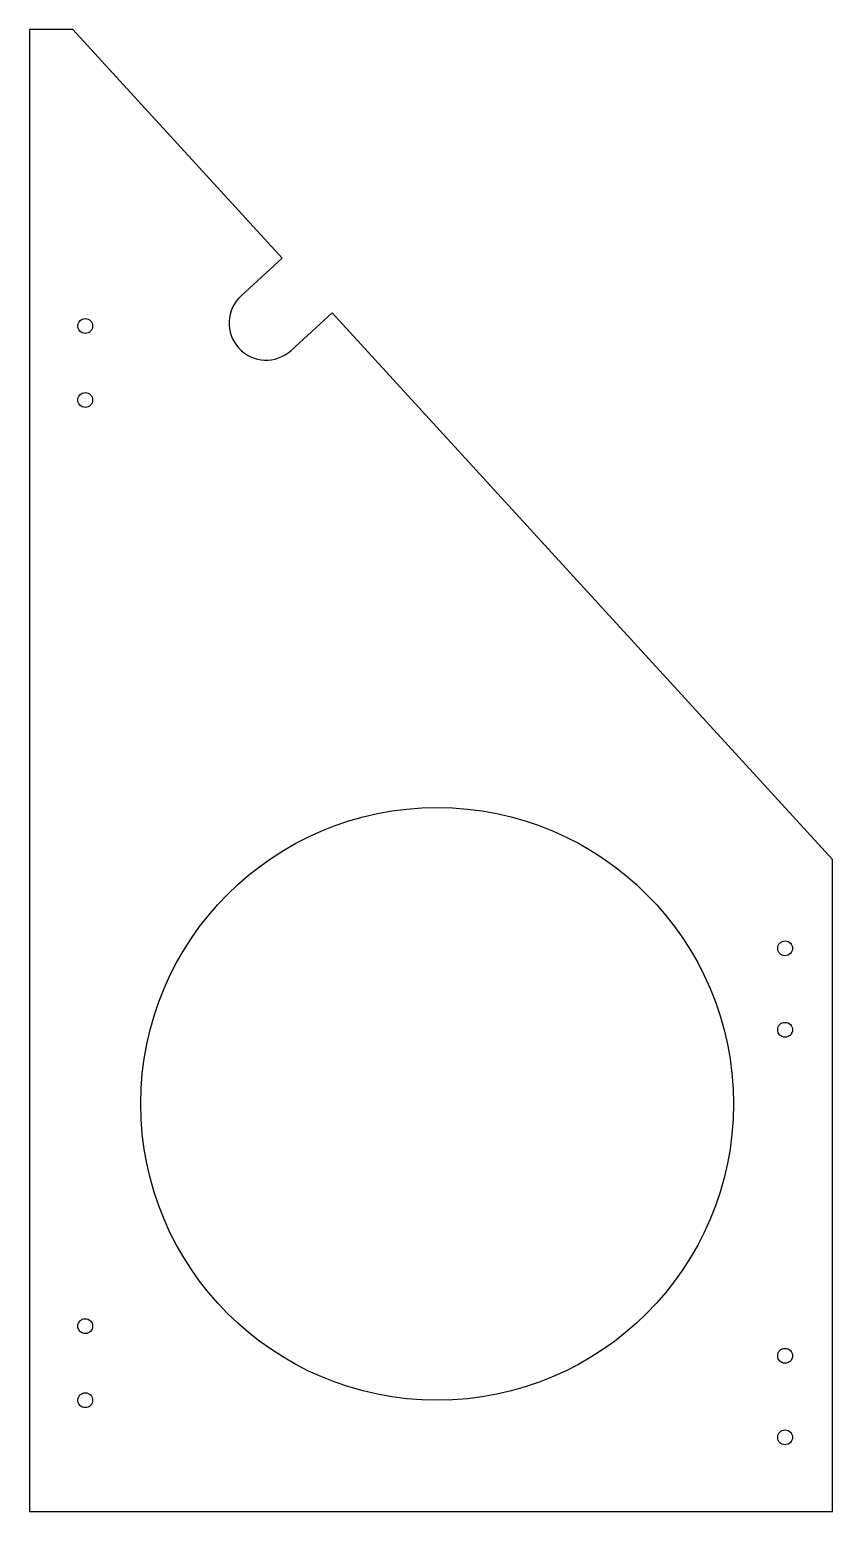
# Model space of a CAD drawing. Header units: millimetres. Extents: x 0 to 217, y 0 to 400.
import ezdxf

# ---------------------------------------------------------------- set-up
doc = ezdxf.new("R2010")
doc.units = ezdxf.units.MM

msp = doc.modelspace()

# ---------------------------------------------------------------- linework, layer by layer
at = {"color": 7, "linetype": 'Continuous', "lineweight": 25}
for p, q in [((11.7, 400), (0, 400)), ((0, 400), (0, 0)), ((68.17, 338.29), (11.7, 400)), ((68.17, 338.29), (57.11, 328.17)), ((70.61, 313.41), (81.67, 323.54)), ((216.7, 176), (81.67, 323.54)), ((216.7, 0), (216.7, 176)), ((0, 0), (216.7, 0))]:
    msp.add_line(p, q, dxfattribs=at)
for centre, radius in [((15, 320), 2), ((15, 300), 2), ((110, 110), 80), ((203.95, 152), 2), ((203.95, 130), 2), ((15, 50), 2), ((203.95, 42), 2), ((15, 30), 2), ((203.95, 20), 2)]:
    msp.add_circle(centre, radius, dxfattribs=at)
msp.add_arc((63.86, 320.79), 10, 132.4641, 312.4641, dxfattribs=at)

doc.saveas('drawing.dxf')
